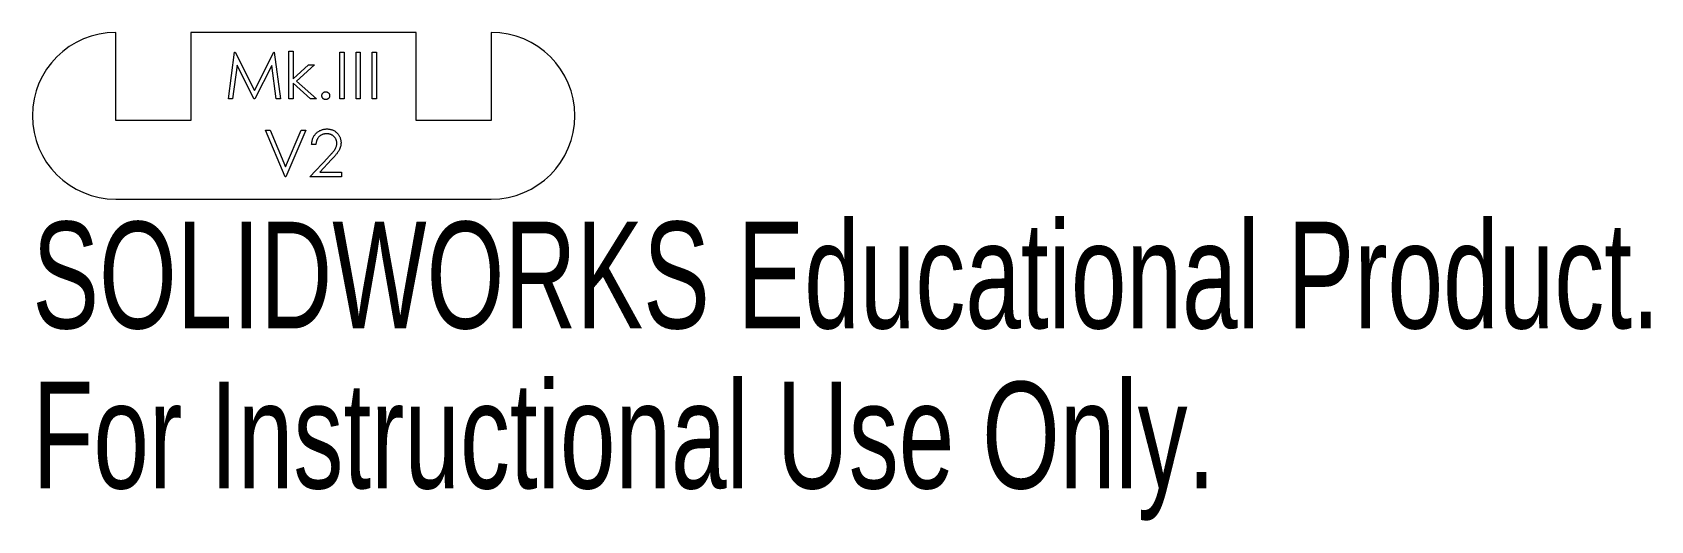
# Model space of a CAD drawing. Header units: millimetres. Extents: x -12.3 to 61, y -22.1 to 0.
import ezdxf

# ---------------------------------------------------------------- set-up
doc = ezdxf.new("R2010")
doc.units = ezdxf.units.MM
doc.styles.add('SLDTEXTSTYLE0', font='TXT', dxfattribs={"width": 0.7})

msp = doc.modelspace()

# ---------------------------------------------------------------- linework, layer by layer
at = {"color": 7, "linetype": 'Continuous', "lineweight": 15}
for p, q in [((-8.5, -4), (-8.5, 0)), ((5.1, 0), (-5.1, 0)), ((-5.1, 0), (-5.1, -4)), ((5.1, -4), (5.1, 0)), ((8.5, 0), (8.5, -4)), ((-3.406, -3.019), (-3.126, -0.902)), ((-3.126, -0.902), (-3.099, -0.902)), ((-3.099, -0.902), (-2.225, -2.639)), ((-2.225, -2.639), (-1.353, -0.902)), ((-1.353, -0.902), (-1.326, -0.902)), ((-1.326, -0.902), (-1.045, -3.019)), ((-0.665, -3.019), (-0.665, -0.848)), ((-0.665, -0.848), (-0.475, -0.848)), ((-0.475, -0.848), (-0.475, -2.103)), ((1.642, -3.019), (1.642, -0.902)), ((1.642, -0.902), (1.832, -0.902)), ((1.832, -0.902), (1.832, -3.019)), ((2.374, -3.019), (2.374, -0.902)), ((2.374, -0.902), (2.564, -0.902)), ((2.564, -0.902), (2.564, -3.019)), ((3.107, -3.019), (3.107, -0.902)), ((3.107, -0.902), (3.297, -0.902)), ((3.297, -0.902), (3.297, -3.019)), ((-3.012, -1.492), (-3.214, -3.019)), ((-2.245, -3.019), (-3.012, -1.492)), ((-1.438, -1.496), (-2.202, -3.019)), ((-1.236, -3.019), (-1.438, -1.496)), ((-0.475, -2.103), (0.229, -1.472)), ((0.502, -1.472), (-0.315, -2.205)), ((0.229, -1.472), (0.502, -1.472)), ((0.311, -3.019), (-0.475, -2.306)), ((-0.475, -2.306), (-0.475, -3.019)), ((-0.315, -2.205), (0.583, -3.019)), ((-3.214, -3.019), (-3.406, -3.019)), ((-2.202, -3.019), (-2.245, -3.019)), ((-1.045, -3.019), (-1.236, -3.019)), ((-0.475, -3.019), (-0.665, -3.019)), ((0.583, -3.019), (0.311, -3.019)), ((1.832, -3.019), (1.642, -3.019)), ((2.564, -3.019), (2.374, -3.019)), ((3.297, -3.019), (3.107, -3.019)), ((-5.1, -4), (-8.5, -4)), ((8.5, -4), (5.1, -4)), ((-0.828, -6.547), (-1.723, -4.43)), ((-1.723, -4.43), (-1.52, -4.43)), ((-1.52, -4.43), (-0.814, -6.098)), ((-0.814, -6.098), (-0.109, -4.43)), ((0.095, -4.43), (-0.801, -6.547)), ((-0.109, -4.43), (0.095, -4.43)), ((0.556, -5.081), (0.366, -5.081)), ((0.285, -6.547), (1.106, -5.671)), ((1.268, -5.764), (0.738, -6.33)), ((-0.801, -6.547), (-0.828, -6.547)), ((1.723, -6.547), (0.285, -6.547)), ((0.738, -6.33), (1.723, -6.33)), ((1.723, -6.33), (1.723, -6.547)), ((-8.5, -7.558), (8.5, -7.558))]:
    msp.add_line(p, q, dxfattribs=at)
for centre, start, end in [((-8.5, -3.779), 90, 270), ((8.5, -3.779), 270, 90)]:
    msp.add_arc(centre, 3.779, start, end, dxfattribs=at)
for points, knots in [([(0.828, -2.87), (0.828, -2.858), (0.83, -2.834), (0.84, -2.801), (0.856, -2.771), (0.879, -2.744), (0.906, -2.721), (0.936, -2.705), (0.969, -2.695), (0.992, -2.694), (1.004, -2.693)], [0, 0, 0, 0, 0.129097, 0.252046, 0.373905, 0.501038, 0.628171, 0.751376, 0.872426, 1, 1, 1, 1]), ([(1.004, -3.046), (0.992, -3.045), (0.969, -3.044), (0.936, -3.034), (0.906, -3.018), (0.878, -2.995), (0.856, -2.968), (0.84, -2.937), (0.83, -2.904), (0.828, -2.881), (0.828, -2.87)], [0, 0, 0, 0, 0.127757, 0.249414, 0.372796, 0.500111, 0.62861, 0.750643, 0.873768, 1, 1, 1, 1]), ([(1.004, -2.693), (1.016, -2.694), (1.039, -2.695), (1.072, -2.705), (1.103, -2.721), (1.13, -2.744), (1.152, -2.771), (1.169, -2.801), (1.178, -2.834), (1.18, -2.858), (1.18, -2.87)], [0, 0, 0, 0, 0.127519, 0.249986, 0.371792, 0.49887, 0.625948, 0.748492, 0.870959, 1, 1, 1, 1]), ([(1.18, -2.87), (1.18, -2.881), (1.178, -2.904), (1.169, -2.938), (1.152, -2.968), (1.13, -2.995), (1.103, -3.017), (1.072, -3.034), (1.039, -3.044), (1.016, -3.045), (1.004, -3.046)], [0, 0, 0, 0, 0.126178, 0.248821, 0.37154, 0.499984, 0.627244, 0.749226, 0.872298, 1, 1, 1, 1]), ([(0.366, -5.081), (0.368, -5.056), (0.37, -5.007), (0.381, -4.934), (0.398, -4.865), (0.421, -4.8), (0.449, -4.738), (0.484, -4.679), (0.524, -4.624), (0.57, -4.574), (0.62, -4.527), (0.674, -4.487), (0.731, -4.453), (0.791, -4.424), (0.853, -4.403), (0.918, -4.387), (0.987, -4.377), (1.033, -4.376), (1.057, -4.376)], [0, 0, 0, 0, 0.068791, 0.135103, 0.198979, 0.261904, 0.323495, 0.385195, 0.446969, 0.509765, 0.572251, 0.633405, 0.693251, 0.752583, 0.812579, 0.873275, 0.93555, 1, 1, 1, 1]), ([(1.057, -4.376), (1.08, -4.376), (1.125, -4.377), (1.192, -4.386), (1.255, -4.401), (1.315, -4.421), (1.372, -4.448), (1.425, -4.481), (1.475, -4.518), (1.52, -4.563), (1.561, -4.61), (1.597, -4.66), (1.628, -4.712), (1.653, -4.767), (1.672, -4.823), (1.686, -4.882), (1.694, -4.943), (1.695, -4.984), (1.696, -5.005)], [0, 0, 0, 0, 0.069475, 0.136517, 0.200789, 0.26383, 0.325735, 0.387291, 0.449509, 0.512968, 0.576275, 0.63758, 0.697903, 0.757172, 0.816599, 0.876653, 0.93729, 1, 1, 1, 1]), ([(1.047, -4.593), (1.03, -4.593), (0.998, -4.594), (0.95, -4.6), (0.905, -4.61), (0.861, -4.624), (0.82, -4.642), (0.78, -4.664), (0.744, -4.691), (0.709, -4.721), (0.677, -4.754), (0.649, -4.791), (0.624, -4.832), (0.603, -4.875), (0.585, -4.922), (0.572, -4.972), (0.562, -5.026), (0.558, -5.062), (0.556, -5.081)], [0, 0, 0, 0, 0.0644387, 0.1265469, 0.1868872, 0.2458775, 0.3040409, 0.3621912, 0.4209759, 0.4806603, 0.5406003, 0.6006891, 0.6619358, 0.7244425, 0.7890384, 0.8563138, 0.926352, 1, 1, 1, 1]), ([(1.506, -5.022), (1.506, -5.007), (1.505, -4.979), (1.498, -4.937), (1.488, -4.897), (1.474, -4.858), (1.455, -4.821), (1.431, -4.785), (1.404, -4.751), (1.373, -4.719), (1.339, -4.69), (1.303, -4.664), (1.265, -4.642), (1.225, -4.624), (1.183, -4.61), (1.139, -4.6), (1.094, -4.594), (1.063, -4.593), (1.047, -4.593)], [0, 0, 0, 0, 0.0619654, 0.1221219, 0.1809885, 0.2399332, 0.2999058, 0.3599888, 0.4217757, 0.4865758, 0.5515348, 0.6150175, 0.6772586, 0.73973, 0.8030501, 0.8664951, 0.9319735, 1, 1, 1, 1]), ([(1.106, -5.671), (1.126, -5.65), (1.164, -5.61), (1.218, -5.551), (1.267, -5.497), (1.311, -5.447), (1.348, -5.401), (1.381, -5.359), (1.408, -5.321), (1.437, -5.277), (1.465, -5.224), (1.489, -5.158), (1.503, -5.091), (1.505, -5.045), (1.506, -5.022)], [0, 0, 0, 0, 0.110803, 0.212829, 0.306101, 0.390647, 0.466924, 0.534481, 0.593587, 0.644557, 0.7362, 0.825024, 0.911986, 1, 1, 1, 1]), ([(1.696, -5.005), (1.695, -5.034), (1.693, -5.093), (1.676, -5.179), (1.649, -5.262), (1.616, -5.329), (1.583, -5.383), (1.553, -5.427), (1.518, -5.475), (1.478, -5.526), (1.433, -5.581), (1.383, -5.639), (1.327, -5.701), (1.288, -5.743), (1.268, -5.764)], [0, 0, 0, 0, 0.098702, 0.195672, 0.292422, 0.391343, 0.444462, 0.504229, 0.570352, 0.642546, 0.722288, 0.807921, 0.90047, 1, 1, 1, 1])]:
    msp.add_open_spline(points, degree=3, knots=knots, dxfattribs=at)

# ---------------------------------------------------------------- texts
at = {"color": 7, "linetype": 'Continuous', "char_height": 4.83362, "attachment_point": 1, "style": 'SLDTEXTSTYLE0'}
for s, insert in [('SOLIDWORKS Educational Product.', (-12.279, -8.578)), ('For Instructional Use Only.', (-12.279, -15.828))]:
    msp.add_mtext(s, dxfattribs=dict(at, insert=insert))

doc.saveas('drawing.dxf')
